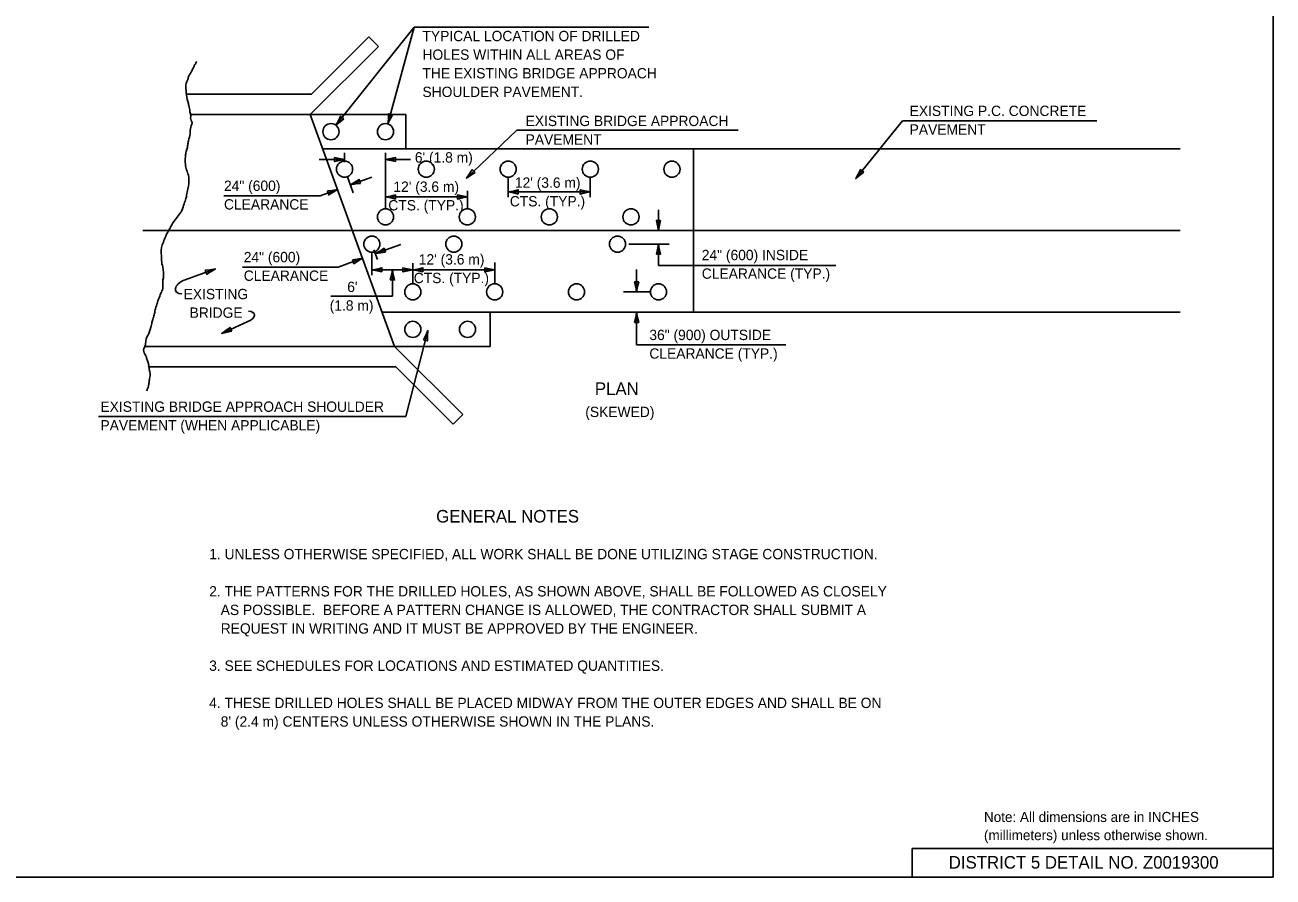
# Model space of a CAD drawing. Extents: x 2262084 to 2262714, y -3123394 to -3122994.
# Drawn here: x 2262366.4 to 2262714, y -3123394.3 to -3123156.8 of the extents above; entities that cross this region are included whole.
import ezdxf

# ---------------------------------------------------------------- set-up
doc = ezdxf.new("R2010")
doc.units = 0
for name, color, linetype in [('Default', 7, 'Continuous'), ('RD_Pr_Roadway_Dimensions', 7, 'Continuous'), ('RD_Pr_Roadway_Items', 7, 'Continuous'), ('RD_Pr_Roadway_Notes', 7, 'Continuous'), ('SH_General_Details', 7, 'Continuous')]:
    doc.layers.add(name, color=color, linetype=linetype)

msp = doc.modelspace()

# ---------------------------------------------------------------- linework, layer by layer
at = {"layer": 'Default'}
msp.add_lwpolyline([(2262084.03, -3123394.33), (2262714.03, -3123394.33), (2262714.03, -3122994.33), (2262084.03, -3122994.33)], close=True, dxfattribs=at)
at = {"layer": 'RD_Pr_Roadway_Dimensions'}
for p, q in [((2262455.43, -3123195.08), (2262455.43, -3123192.44)), ((2262466.83, -3123208.06), (2262466.83, -3123192.44)), ((2262448.32, -3123194.34), (2262455.43, -3123194.34)), ((2262466.83, -3123194.34), (2262473.83, -3123194.34)), ((2262457.84, -3123203.62), (2262456.22, -3123199.19)), ((2262457.03, -3123201.41), (2262462.99, -3123199.24)), ((2262501.01, -3123199.29), (2262501.01, -3123204.84)), ((2262523.81, -3123199.29), (2262523.81, -3123204.84)), ((2262448.59, -3123204.48), (2262453.46, -3123202.71)), ((2262489.64, -3123208.06), (2262489.64, -3123203.06)), ((2262501.01, -3123203.37), (2262523.81, -3123203.37)), ((2262448.59, -3123204.48), (2262421.81, -3123204.48)), ((2262466.83, -3123204.78), (2262489.64, -3123204.78)), ((2262542.85, -3123208.33), (2262542.85, -3123214.13)), ((2262463.04, -3123220.33), (2262463.04, -3123226.6)), ((2262464.61, -3123222.24), (2262463.61, -3123219.5)), ((2262464, -3123220.57), (2262471.08, -3123217.99)), ((2262534.58, -3123217.93), (2262545.88, -3123217.93)), ((2262542.85, -3123217.93), (2262542.85, -3123223.89)), ((2262453.62, -3123224.36), (2262427.02, -3123224.36)), ((2262453.62, -3123224.36), (2262460.44, -3123221.87)), ((2262474.45, -3123223.25), (2262474.45, -3123229.08)), ((2262497.25, -3123223.07), (2262497.25, -3123228.99)), ((2262592.23, -3123223.89), (2262542.85, -3123223.89)), ((2262463.04, -3123225.1), (2262474.45, -3123225.1)), ((2262468.74, -3123225.1), (2262468.74, -3123232.43)), ((2262474.45, -3123225.1), (2262497.25, -3123225.1)), ((2262536.78, -3123225.01), (2262536.78, -3123231.23)), ((2262533.16, -3123231.23), (2262540.4, -3123231.23)), ((2262451.6, -3123232.43), (2262468.74, -3123232.43)), ((2262536.78, -3123236.93), (2262536.78, -3123246.03)), ((2262536.78, -3123246.03), (2262578.3, -3123246.03))]:
    msp.add_line(p, q, dxfattribs=at)
for points in [[(2262452.64, -3123193.75), (2262452.63, -3123194.34), (2262452.63, -3123194.92), (2262454.03, -3123194.58), (2262455.43, -3123194.34), (2262453.94, -3123194.07)], [(2262469.63, -3123194.92), (2262469.63, -3123194.34), (2262469.63, -3123193.75), (2262468.23, -3123194.1), (2262466.83, -3123194.34), (2262468.33, -3123194.61)], [(2262459.86, -3123201), (2262459.66, -3123200.45), (2262459.46, -3123199.9), (2262458.26, -3123200.7), (2262457.03, -3123201.41), (2262458.53, -3123201.15)], [(2262450.63, -3123203.11), (2262450.83, -3123203.66), (2262451.03, -3123204.21), (2262452.23, -3123203.41), (2262453.46, -3123202.71), (2262451.96, -3123202.96)], [(2262503.8, -3123203.96), (2262503.81, -3123203.37), (2262503.81, -3123202.79), (2262502.4, -3123203.13), (2262501.01, -3123203.37), (2262502.5, -3123203.64)], [(2262521.01, -3123202.79), (2262521.01, -3123203.37), (2262521.01, -3123203.96), (2262522.41, -3123203.62), (2262523.81, -3123203.37), (2262522.31, -3123203.1)], [(2262469.63, -3123205.37), (2262469.63, -3123204.78), (2262469.63, -3123204.19), (2262468.23, -3123204.54), (2262466.83, -3123204.78), (2262468.33, -3123205.05)], [(2262486.84, -3123204.19), (2262486.84, -3123204.78), (2262486.84, -3123205.37), (2262488.24, -3123205.02), (2262489.64, -3123204.78), (2262488.14, -3123204.51)], [(2262543.44, -3123211.33), (2262542.85, -3123211.33), (2262542.26, -3123211.33), (2262542.61, -3123212.73), (2262542.85, -3123214.13), (2262543.12, -3123212.63)], [(2262466.83, -3123220.17), (2262466.64, -3123219.61), (2262466.43, -3123219.06), (2262465.24, -3123219.87), (2262464, -3123220.57), (2262465.5, -3123220.32)], [(2262542.26, -3123220.72), (2262542.85, -3123220.73), (2262543.44, -3123220.73), (2262543.09, -3123219.33), (2262542.85, -3123217.93), (2262542.58, -3123219.42)], [(2262457.61, -3123222.28), (2262457.81, -3123222.83), (2262458.01, -3123223.38), (2262459.2, -3123222.58), (2262460.44, -3123221.87), (2262458.94, -3123222.13)], [(2262465.84, -3123225.69), (2262465.84, -3123225.1), (2262465.84, -3123224.52), (2262464.44, -3123224.86), (2262463.04, -3123225.1), (2262464.54, -3123225.37)], [(2262471.65, -3123224.52), (2262471.65, -3123225.1), (2262471.65, -3123225.69), (2262473.05, -3123225.35), (2262474.45, -3123225.1), (2262472.95, -3123224.83)], [(2262477.24, -3123225.69), (2262477.24, -3123225.1), (2262477.24, -3123224.52), (2262475.84, -3123224.86), (2262474.45, -3123225.1), (2262475.94, -3123225.37)], [(2262494.45, -3123224.52), (2262494.45, -3123225.1), (2262494.45, -3123225.69), (2262495.85, -3123225.35), (2262497.25, -3123225.1), (2262495.75, -3123224.83)], [(2262468.16, -3123227.9), (2262468.74, -3123227.9), (2262469.33, -3123227.9), (2262468.99, -3123226.5), (2262468.74, -3123225.1), (2262468.47, -3123226.6)], [(2262537.37, -3123228.43), (2262536.78, -3123228.43), (2262536.2, -3123228.43), (2262536.54, -3123229.83), (2262536.78, -3123231.23), (2262537.05, -3123229.74)], [(2262536.2, -3123239.73), (2262536.78, -3123239.73), (2262537.37, -3123239.73), (2262537.02, -3123238.33), (2262536.78, -3123236.93), (2262536.51, -3123238.42)]]:
    msp.add_lwpolyline(points, close=True, dxfattribs=at)
at = {"layer": 'RD_Pr_Roadway_Items'}
for p, q in [((2262446.19, -3123176.12), (2262462.17, -3123160.14)), ((2262464.86, -3123162.82), (2262462.17, -3123160.14)), ((2262445.86, -3123181.83), (2262464.86, -3123162.82)), ((2262446.19, -3123176.12), (2262411.4, -3123176.12)), ((2262472.46, -3123181.83), (2262412.49, -3123181.83)), ((2262469.37, -3123246.43), (2262445.86, -3123181.83)), ((2262472.46, -3123191.33), (2262472.46, -3123181.83)), ((2262688.19, -3123191.33), (2262449.32, -3123191.33)), ((2262552.62, -3123236.93), (2262552.62, -3123191.33)), ((2262399.2, -3123214.13), (2262688.19, -3123214.13)), ((2262688.19, -3123236.93), (2262465.91, -3123236.93)), ((2262495.98, -3123246.43), (2262495.98, -3123236.93)), ((2262495.98, -3123246.43), (2262399.79, -3123246.43)), ((2262469.37, -3123246.43), (2262488.37, -3123265.43)), ((2262469.7, -3123252.13), (2262400.92, -3123252.13)), ((2262469.7, -3123252.13), (2262485.69, -3123268.12)), ((2262488.37, -3123265.43), (2262485.69, -3123268.12))]:
    msp.add_line(p, q, dxfattribs=at)
for centre in [(2262451.62, -3123186.58), (2262466.81, -3123186.58), (2262455.42, -3123197.03), (2262478.18, -3123197.03), (2262501, -3123197.03), (2262523.88, -3123197.03), (2262546.61, -3123197.04), (2262466.82, -3123210.33), (2262489.62, -3123210.33), (2262512.45, -3123210.33), (2262535.21, -3123210.33), (2262463.03, -3123217.93), (2262485.85, -3123217.92), (2262531.44, -3123217.92), (2262474.43, -3123231.23), (2262497.24, -3123231.23), (2262520.03, -3123231.23), (2262542.86, -3123231.23), (2262474.43, -3123241.69), (2262489.67, -3123241.69)]:
    msp.add_circle(centre, 2.25, dxfattribs=at)
at = {"layer": 'RD_Pr_Roadway_Notes'}
for p, q in [((2262453.02, -3123184.81), (2262474.8, -3123157.45)), ((2262467.51, -3123184.43), (2262474.8, -3123157.45)), ((2262474.8, -3123157.45), (2262540.21, -3123157.45)), ((2262503.39, -3123186.16), (2262489.36, -3123199.5)), ((2262503.39, -3123186.16), (2262565.01, -3123186.16)), ((2262610.86, -3123183.59), (2262597.79, -3123199.67)), ((2262610.86, -3123183.59), (2262664.91, -3123183.59)), ((2262419.45, -3123224.82), (2262410.75, -3123227.96)), ((2262421.22, -3123242.83), (2262428.47, -3123239.51)), ((2262472.51, -3123265.98), (2262478.65, -3123242.03)), ((2262386.88, -3123265.98), (2262472.51, -3123265.98))]:
    msp.add_line(p, q, dxfattribs=at)
for points in [[(2262455.23, -3123182.99), (2262454.77, -3123182.62), (2262454.31, -3123182.26), (2262453.71, -3123183.57), (2262453.02, -3123184.81), (2262454.17, -3123183.81)], [(2262468.81, -3123181.88), (2262468.24, -3123181.73), (2262467.67, -3123181.58), (2262467.64, -3123183.02), (2262467.51, -3123184.43), (2262468.16, -3123183.06)], [(2262491.79, -3123197.99), (2262491.39, -3123197.57), (2262490.99, -3123197.14), (2262490.21, -3123198.36), (2262489.36, -3123199.5), (2262490.63, -3123198.66)], [(2262600.01, -3123197.87), (2262599.56, -3123197.5), (2262599.1, -3123197.13), (2262598.49, -3123198.43), (2262597.79, -3123199.67), (2262598.94, -3123198.69)], [(2262416.62, -3123225.22), (2262416.82, -3123225.77), (2262417.01, -3123226.32), (2262418.22, -3123225.52), (2262419.45, -3123224.82), (2262417.95, -3123225.07)], [(2262424, -3123242.2), (2262423.76, -3123241.66), (2262423.52, -3123241.13), (2262422.39, -3123242.03), (2262421.22, -3123242.83), (2262422.69, -3123242.46)], [(2262477.39, -3123244.59), (2262477.95, -3123244.74), (2262478.52, -3123244.88), (2262478.54, -3123243.44), (2262478.65, -3123242.03), (2262478.01, -3123243.41)]]:
    msp.add_lwpolyline(points, close=True, dxfattribs=at)
for centre, major_axis, ratio, end_param in [((2262411.45, -3123229.64), (3.11, 1.29), 0.53899, 4.037533), ((2262428.01, -3123238.18), (-2.24, -0.76), 0.592879, 4.217734)]:
    msp.add_ellipse(centre, major_axis=major_axis, ratio=ratio, start_param=1.570796, end_param=end_param, dxfattribs=at)
msp.add_spline([(2262414.23, -3123167.04), (2262413.74, -3123167.87), (2262413.07, -3123169.2), (2262412.57, -3123170.19), (2262412.07, -3123171.03), (2262411.74, -3123172.02), (2262411.41, -3123172.85), (2262411.25, -3123173.52), (2262411.34, -3123175.69), (2262411.74, -3123178.16), (2262412.07, -3123179.33), (2262412.24, -3123180.16), (2262412.41, -3123181.32), (2262412.57, -3123182.32), (2262412.57, -3123183.14), (2262412.91, -3123183.81), (2262412.57, -3123185.3), (2262412.41, -3123187.13), (2262411.91, -3123189.12), (2262411.74, -3123190.28), (2262411.58, -3123191.28), (2262411.25, -3123192.44), (2262411.08, -3123193.61), (2262411.08, -3123195.6), (2262411.41, -3123197.26), (2262411.91, -3123198.75), (2262411.91, -3123201.74), (2262411.58, -3123203.4), (2262411.25, -3123205.23), (2262410.75, -3123206.72), (2262410.08, -3123208.55), (2262409.09, -3123210.04), (2262407.92, -3123211.54), (2262406.76, -3123213.53), (2262405.6, -3123215.69), (2262404.94, -3123217.35), (2262404.44, -3123218.84), (2262404.44, -3123222), (2262404.44, -3123222.5), (2262404.77, -3123224.32), (2262404.94, -3123227.31), (2262404.77, -3123228.47), (2262404.77, -3123230.3), (2262404.27, -3123231.62), (2262403.61, -3123233.29), (2262403.28, -3123234.28), (2262402.78, -3123235.94), (2262402.45, -3123237.27), (2262402.12, -3123238.6), (2262401.78, -3123239.76), (2262401.45, -3123241.09), (2262400.62, -3123243.41), (2262400.12, -3123244.41), (2262399.94, -3123245.99), (2262399.46, -3123247.4), (2262399.62, -3123248.23), (2262399.96, -3123248.89), (2262400.12, -3123249.22), (2262400.45, -3123250.22), (2262400.79, -3123251.22), (2262400.95, -3123252.38), (2262401.12, -3123253.21), (2262401.28, -3123253.87), (2262401.12, -3123255.37), (2262400.95, -3123256.53), (2262400.79, -3123257.52), (2262400.29, -3123258.85)], degree=3, dxfattribs=at)
at = {"layer": 'SH_General_Details'}
for p, q in [((2262613.52, -3123394.33), (2262613.52, -3123386.33)), ((2262613.52, -3123386.33), (2262714.03, -3123386.33))]:
    msp.add_line(p, q, dxfattribs=at)

# ---------------------------------------------------------------- texts
at = {"layer": 'RD_Pr_Roadway_Dimensions'}
for s, p in [("6' (1.8 m)", (2262474.99, -3123195.19)), ('24" (600)', (2262421.84, -3123203.1)), ("12' (3.6 m)", (2262469.02, -3123203.35)), ("12' (3.6 m)", (2262502.85, -3123202.22)), ('CLEARANCE', (2262421.84, -3123208.28)), ('CTS. (TYP.)', (2262467.61, -3123208.53)), ('CTS. (TYP.)', (2262501.45, -3123207.41)), ('24" (600)', (2262427.34, -3123222.98)), ("12' (3.6 m)", (2262476.09, -3123223.61)), ('24" (600) INSIDE', (2262554.92, -3123222.4)), ('CLEARANCE (TYP.)', (2262554.92, -3123227.58)), ('CLEARANCE', (2262427.34, -3123228.16)), ('CTS. (TYP.)', (2262474.69, -3123228.8)), ("6'", (2262456.17, -3123231.27)), ('(1.8 m)', (2262451.28, -3123236.46)), ('36" (900) OUTSIDE', (2262540.32, -3123244.67)), ('CLEARANCE (TYP.)', (2262540.32, -3123249.85))]:
    msp.add_text(s, height=2.88, dxfattribs=at).set_placement(p)
at = {"layer": 'RD_Pr_Roadway_Notes'}
for s, height, p in [('TYPICAL LOCATION OF DRILLED', 2.88, (2262477.12, -3123161.36)), ('HOLES WITHIN ALL AREAS OF', 2.88, (2262477.12, -3123166.55)), ('THE EXISTING BRIDGE APPROACH', 2.88, (2262477.12, -3123171.73)), ('SHOULDER PAVEMENT.', 2.88, (2262477.12, -3123176.92)), ('EXISTING P.C. CONCRETE', 2.88, (2262612.81, -3123182.22)), ('EXISTING BRIDGE APPROACH', 2.88, (2262505.84, -3123185.02)), ('PAVEMENT', 2.88, (2262612.81, -3123187.41)), ('PAVEMENT', 2.88, (2262505.84, -3123190.2)), ('EXISTING', 2.88, (2262410.59, -3123233.28)), ('BRIDGE', 2.88, (2262412.25, -3123238.46)), ('PLAN', 3.5, (2262525.14, -3123259.96)), ('EXISTING BRIDGE APPROACH SHOULDER', 2.88, (2262387.42, -3123264.67)), ('(SKEWED)', 2.88, (2262522.47, -3123266.12)), ('PAVEMENT (WHEN APPLICABLE)', 2.88, (2262387.42, -3123269.86)), ('GENERAL NOTES', 3.5, (2262480.93, -3123295.52)), ('1. UNLESS OTHERWISE SPECIFIED, ALL WORK SHALL BE DONE UTILIZING STAGE CONSTRUCTION.', 2.88, (2262417.71, -3123305.76)), ('2. THE PATTERNS FOR THE DRILLED HOLES, AS SHOWN ABOVE, SHALL BE FOLLOWED AS CLOSELY', 2.88, (2262417.71, -3123316.13)), ('   AS POSSIBLE.  BEFORE A PATTERN CHANGE IS ALLOWED, THE CONTRACTOR SHALL SUBMIT A', 2.88, (2262417.71, -3123321.31)), ('   REQUEST IN WRITING AND IT MUST BE APPROVED BY THE ENGINEER.', 2.88, (2262417.71, -3123326.49)), ('3. SEE SCHEDULES FOR LOCATIONS AND ESTIMATED QUANTITIES.', 2.88, (2262417.71, -3123336.86)), ('4. THESE DRILLED HOLES SHALL BE PLACED MIDWAY FROM THE OUTER EDGES AND SHALL BE ON', 2.88, (2262417.71, -3123347.23)), ("   8' (2.4 m) CENTERS UNLESS OTHERWISE SHOWN IN THE PLANS.", 2.88, (2262417.71, -3123352.41)), ('Note: All dimensions are in INCHES', 2.808, (2262633.52, -3123378.99)), ('(millimeters) unless otherwise shown.', 2.808, (2262633.52, -3123384.05))]:
    msp.add_text(s, height=height, dxfattribs=at).set_placement(p)
at = {"layer": 'SH_General_Details'}
msp.add_text('DISTRICT 5 DETAIL NO. Z0019300', height=3.5, dxfattribs=at).set_placement((2262623.7, -3123391.98))

doc.saveas('drawing.dxf')
